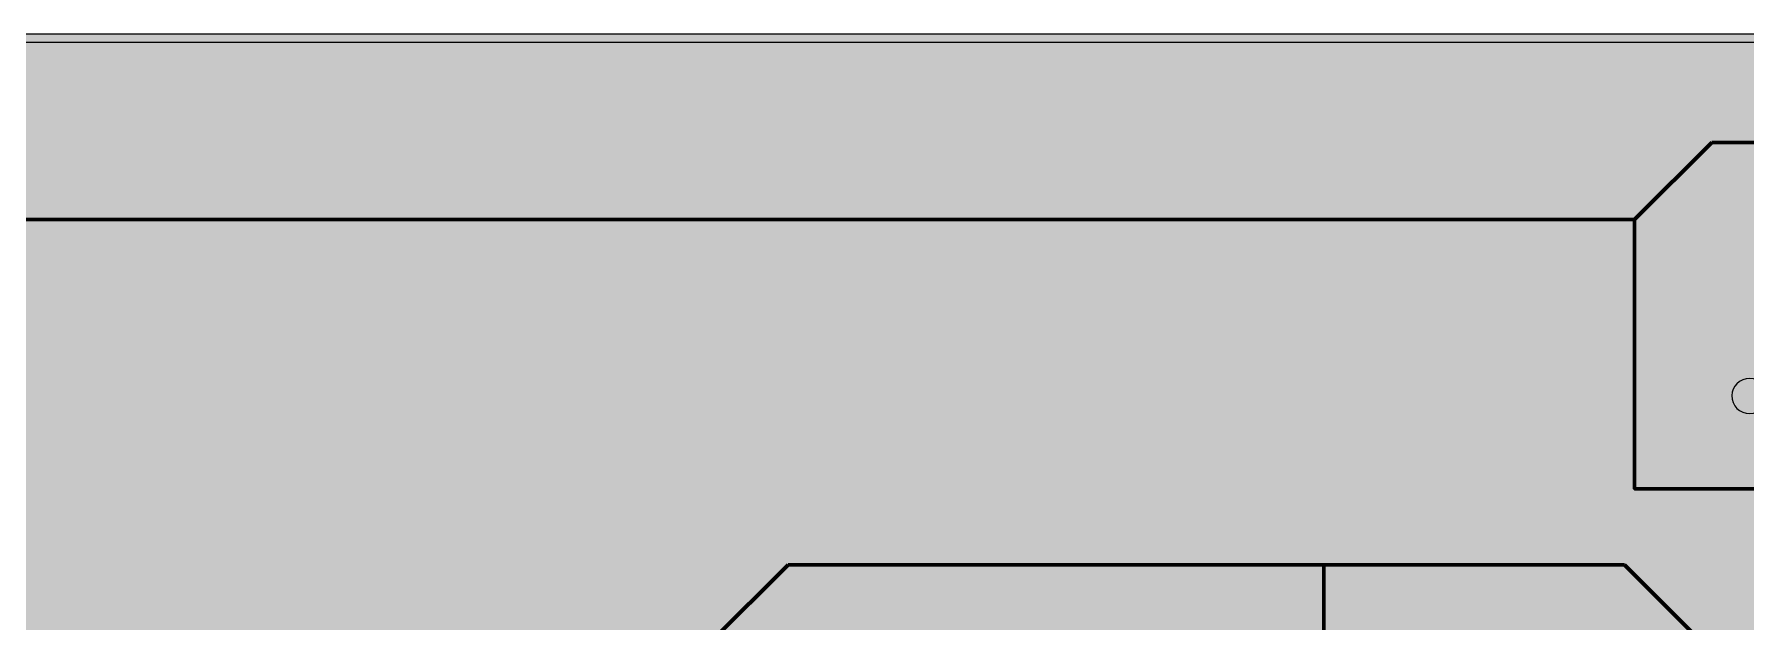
# Model space of a CAD drawing. Header units: millimetres. Extents: x -0.1 to 94.7, y 0.9 to 76.3.
# Drawn here: x 19.11 to 47.07, y 66.73 to 76.33 of the extents above; entities that cross this region are included whole.
import ezdxf

# ---------------------------------------------------------------- set-up
doc = ezdxf.new("R2010")
doc.units = ezdxf.units.MM
doc.header["$MEASUREMENT"] = 0
doc.layers.get('0').update_dxf_attribs({"linetype": 'CONTINUOUS'})

msp = doc.modelspace()

# ---------------------------------------------------------------- hatches: boundary and pattern name
for color, points in [(7, [(-0.131, 76.331), (-0.131, 0.867), (94.726, 0.867), (94.726, 76.331)]), (18, [(46.136, 71.421), (46.136, 69.408), (48.149, 69.408), (48.149, 71.421)])]:
    msp.add_hatch(color=color).paths.add_polyline_path(points)
h = msp.add_hatch(color=18)
edge = h.paths.add_edge_path()
edge.add_spline(control_points=[(46.807, 74.563), (46.807, 74.4), (46.676, 74.269), (46.512, 74.269), (46.512, 74.269), (46.348, 74.269), (46.218, 74.4), (46.218, 74.563), (46.218, 74.563), (46.218, 74.727), (46.348, 74.858), (46.512, 74.858), (46.512, 74.858), (46.676, 74.858), (46.807, 74.727), (46.807, 74.563)], knot_values=[0, 0, 0, 0, 0.0625, 0.0625, 0.0625, 0.0625, 0.125, 0.125, 0.125, 0.125, 0.1875, 0.1875, 0.1875, 0.1875, 1, 1, 1, 1], degree=3, periodic=0)
h = msp.add_hatch(color=18)
edge = h.paths.add_edge_path()
edge.add_spline(control_points=[(45.547, 73.303), (45.547, 73.14), (45.416, 73.009), (45.252, 73.009), (45.252, 73.009), (45.088, 73.009), (44.957, 73.14), (44.957, 73.303), (44.957, 73.303), (44.957, 73.467), (45.088, 73.598), (45.252, 73.598), (45.252, 73.598), (45.416, 73.598), (45.547, 73.467), (45.547, 73.303)], knot_values=[0, 0, 0, 0, 0.0625, 0.0625, 0.0625, 0.0625, 0.125, 0.125, 0.125, 0.125, 0.1875, 0.1875, 0.1875, 0.1875, 1, 1, 1, 1], degree=3, periodic=0)
h = msp.add_hatch(color=18)
edge = h.paths.add_edge_path()
edge.add_spline(control_points=[(47.429, 72.043), (47.429, 71.896), (47.298, 71.748), (47.134, 71.748), (47.134, 71.748), (46.97, 71.748), (46.839, 71.896), (46.839, 72.043), (46.839, 72.043), (46.839, 72.207), (46.97, 72.338), (47.134, 72.338), (47.134, 72.338), (47.298, 72.338), (47.429, 72.207), (47.429, 72.043)], knot_values=[0, 0, 0, 0, 0.0625, 0.0625, 0.0625, 0.0625, 0.125, 0.125, 0.125, 0.125, 0.1875, 0.1875, 0.1875, 0.1875, 1, 1, 1, 1], degree=3, periodic=0)
h = msp.add_hatch(color=18)
edge = h.paths.add_edge_path()
edge.add_spline(control_points=[(45.547, 68.901), (45.547, 68.753), (45.416, 68.606), (45.252, 68.606), (45.252, 68.606), (45.088, 68.606), (44.957, 68.753), (44.957, 68.901), (44.957, 68.901), (44.957, 69.064), (45.088, 69.195), (45.252, 69.195), (45.252, 69.195), (45.416, 69.195), (45.547, 69.064), (45.547, 68.901)], knot_values=[0, 0, 0, 0, 0.0625, 0.0625, 0.0625, 0.0625, 0.125, 0.125, 0.125, 0.125, 0.1875, 0.1875, 0.1875, 0.1875, 1, 1, 1, 1], degree=3, periodic=0)
h = msp.add_hatch(color=18)
edge = h.paths.add_edge_path()
edge.add_spline(control_points=[(31.717, 67.657), (31.717, 67.493), (31.586, 67.362), (31.423, 67.362), (31.423, 67.362), (31.259, 67.362), (31.128, 67.493), (31.128, 67.657), (31.128, 67.657), (31.128, 67.821), (31.259, 67.952), (31.423, 67.952), (31.423, 67.952), (31.586, 67.952), (31.717, 67.821), (31.717, 67.657)], knot_values=[0, 0, 0, 0, 0.0625, 0.0625, 0.0625, 0.0625, 0.125, 0.125, 0.125, 0.125, 0.1875, 0.1875, 0.1875, 0.1875, 1, 1, 1, 1], degree=3, periodic=0)
h = msp.add_hatch(color=18)
edge = h.paths.add_edge_path()
edge.add_spline(control_points=[(40.473, 67.657), (40.473, 67.493), (40.342, 67.362), (40.178, 67.362), (40.178, 67.362), (40.015, 67.362), (39.884, 67.493), (39.884, 67.657), (39.884, 67.657), (39.884, 67.821), (40.015, 67.952), (40.178, 67.952), (40.178, 67.952), (40.342, 67.952), (40.473, 67.821), (40.473, 67.657)], knot_values=[0, 0, 0, 0, 0.0625, 0.0625, 0.0625, 0.0625, 0.125, 0.125, 0.125, 0.125, 0.1875, 0.1875, 0.1875, 0.1875, 1, 1, 1, 1], degree=3, periodic=0)
h = msp.add_hatch(color=18)
edge = h.paths.add_edge_path()
edge.add_spline(control_points=[(45.383, 67.657), (45.383, 67.493), (45.252, 67.362), (45.088, 67.362), (45.088, 67.362), (44.925, 67.362), (44.794, 67.493), (44.794, 67.657), (44.794, 67.657), (44.794, 67.821), (44.925, 67.952), (45.088, 67.952), (45.088, 67.952), (45.252, 67.952), (45.383, 67.821), (45.383, 67.657)], knot_values=[0, 0, 0, 0, 0.0625, 0.0625, 0.0625, 0.0625, 0.125, 0.125, 0.125, 0.125, 0.1875, 0.1875, 0.1875, 0.1875, 1, 1, 1, 1], degree=3, periodic=0)

# ---------------------------------------------------------------- linework, layer by layer
at = {"color": 18, "linetype": 'Continuous', "lineweight": -2}
msp.add_lwpolyline([(-0.131, 76.331), (-0.131, 0.867), (94.726, 0.867), (94.726, 76.331)], close=True, dxfattribs=at)
at = {"color": 18, "linetype": 'Continuous', "lineweight": 15}
msp.add_lwpolyline([(0, 76.2), (94.612, 76.2), (94.612, 1.031), (0, 1.031)], close=True, dxfattribs=at)
at = {"color": 18, "linetype": 'Continuous', "lineweight": 60}
for points in [[(46.512, 74.563), (45.252, 73.303), (45.252, 73.303)], [(60.161, 74.563), (46.512, 74.563), (46.512, 74.563)], [(45.252, 73.303), (3.977, 73.303), (3.977, 73.303)], [(45.252, 73.303), (45.252, 68.901), (45.252, 68.901)], [(45.252, 68.901), (52.126, 68.901), (52.126, 68.901)], [(30.163, 66.397), (31.423, 67.657), (31.423, 67.657)], [(31.423, 67.657), (40.178, 67.657), (40.178, 67.657)], [(40.178, 67.657), (45.088, 67.657), (45.088, 67.657)], [(40.178, 67.657), (40.178, 64.891), (40.178, 64.891)], [(45.088, 67.657), (46.348, 66.397), (46.348, 66.397)]]:
    msp.add_lwpolyline(points, dxfattribs=at)
at = {"color": 18, "linetype": 'Continuous', "lineweight": -2}
msp.add_open_spline([(47.429, 70.423), (47.429, 70.259), (47.298, 70.128), (47.134, 70.128), (47.134, 70.128), (46.97, 70.128), (46.839, 70.259), (46.839, 70.423), (46.839, 70.423), (46.839, 70.57), (46.97, 70.701), (47.134, 70.701), (47.134, 70.701), (47.298, 70.701), (47.429, 70.57), (47.429, 70.423)], degree=3, knots=[0, 0, 0, 0, 0.0625, 0.0625, 0.0625, 0.0625, 0.125, 0.125, 0.125, 0.125, 0.1875, 0.1875, 0.1875, 0.1875, 1, 1, 1, 1], dxfattribs=at)

doc.saveas('drawing.dxf')
